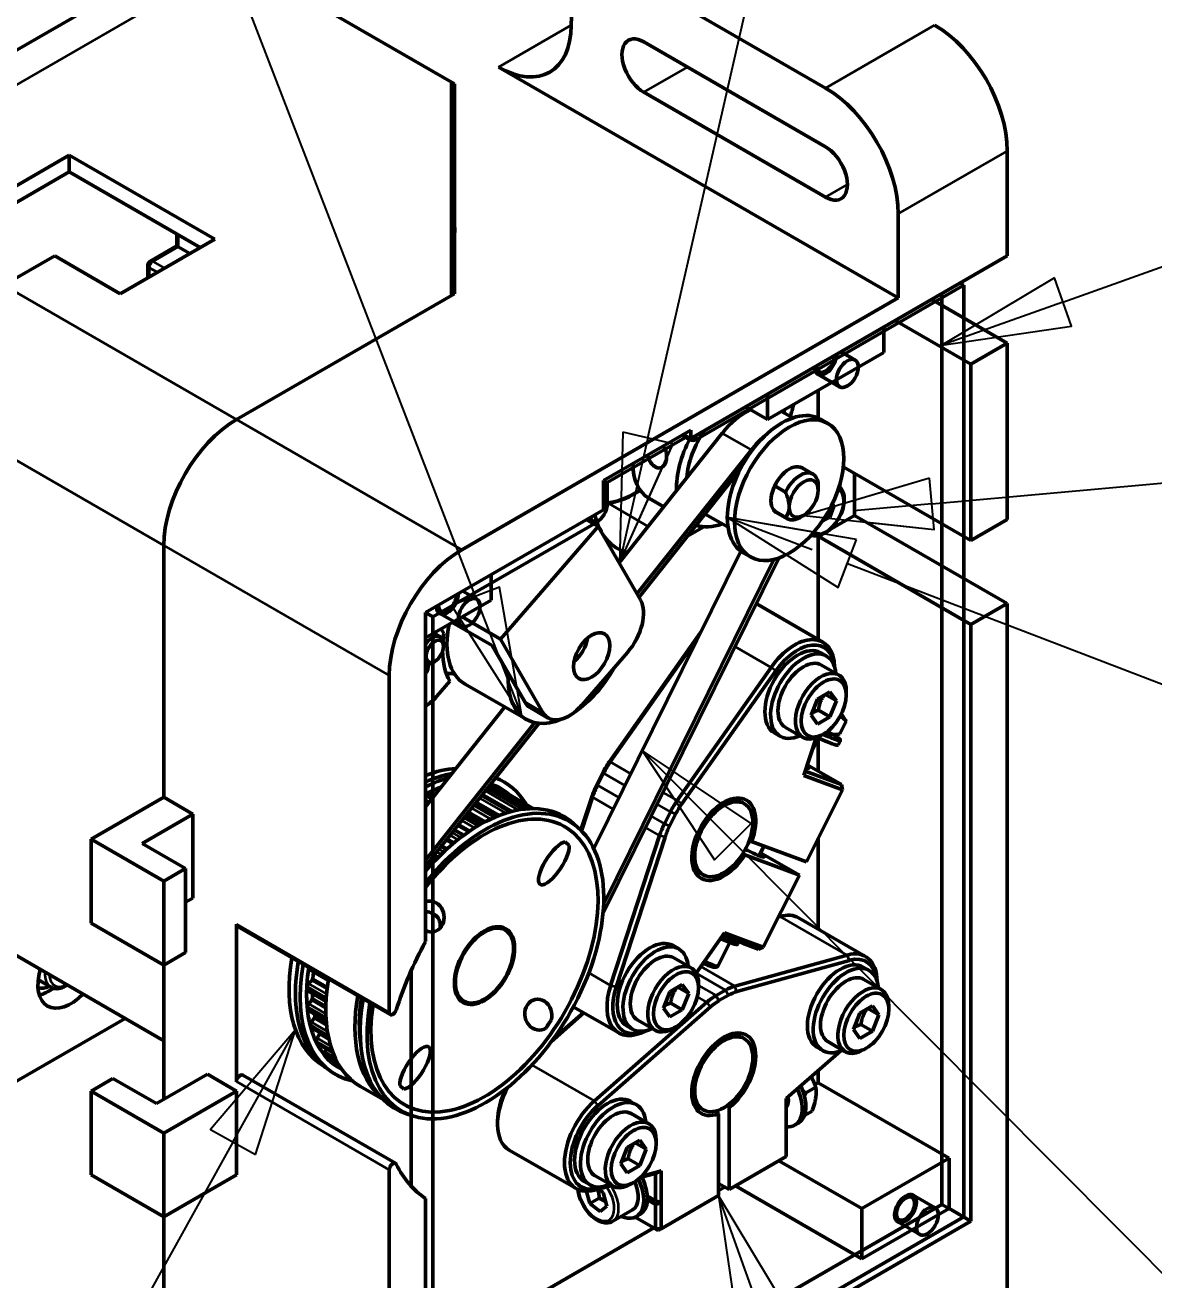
# Model space of a CAD drawing. Header units: millimetres. Extents: x -1259 to 2100, y -2965 to 1485.
# Drawn here: x 1750.2 to 1859.9, y 374.8 to 496.9 of the extents above; entities that cross this region are included whole.
import ezdxf

# ---------------------------------------------------------------- set-up
doc = ezdxf.new("R2010")
doc.units = ezdxf.units.MM
doc.header["$LTSCALE"] = 5
for name, color, linetype, lineweight in [('Symbol (ISO)', 7, 'Continuous', 25), ('Visible (ISO)', 7, 'Continuous', 50), ('Visible Narrow (ISO)', 7, 'Continuous', 35)]:
    doc.layers.add(name, color=color, linetype=linetype, lineweight=lineweight)
doc.styles.add('Note Text (ISO)', font='tahoma.ttf')

# ---------------------------------------------------------------- blocks, each defined once
blk = doc.blocks.new('Balloon9')
at = {"layer": 'Symbol (ISO)'}
for p, q in [((378.872, 102.328), (379.031, 102.328)), ((370.215, 93.99), (373.93, 95.315)), ((370.047, 94.46), (367.86, 93.15)), ((370.383, 93.519), (370.047, 94.46)), ((370.215, 93.99), (367.86, 93.15)), ((367.86, 93.15), (370.383, 93.519)), ((378.872, 91.828), (379.031, 91.828))]:
    blk.add_line(p, q, dxfattribs=at)
at = {"layer": 'Symbol (ISO)', "flags": 128}
blk.add_lwpolyline([(370.047, 94.46), (367.86, 93.15), (370.383, 93.519), (370.047, 94.46)], dxfattribs=at)
at = {"layer": 'Symbol (ISO)'}
for centre, start, end in [((378.872, 97.078), 90, 270), ((379.031, 97.078), 270, 90)]:
    blk.add_arc(centre, 5.25, start, end, dxfattribs=at)
blk.add_solid([(370.047, 94.46), (367.86, 93.15), (370.383, 93.519), (370.047, 94.46)], dxfattribs=at)
at = {"layer": 'Symbol (ISO)', "insert": (378.951, 97.115), "char_height": 3.5, "attachment_point": 5, "style": 'Note Text (ISO)'}
blk.add_mtext('010', dxfattribs=at)
blk = doc.blocks.new('Balloon10')
at = {"layer": 'Symbol (ISO)'}
for p, q in [((363.688, 89.8), (365.843, 88.438)), ((365.334, 89.169), (363.688, 89.8)), ((365.302, 89.525), (363.688, 89.8)), ((365.843, 88.438), (366.026, 88.913)), ((366.022, 88.904), (366.005, 88.911)), ((366.022, 88.904), (378.101, 84.273)), ((382.996, 87.645), (385.783, 87.645)), ((382.996, 77.145), (385.783, 77.145))]:
    blk.add_line(p, q, dxfattribs=at)
at = {"layer": 'Symbol (ISO)', "flags": 128}
blk.add_lwpolyline([(366.201, 89.371), (363.688, 89.8), (365.843, 88.438), (366.201, 89.371)], dxfattribs=at)
at = {"layer": 'Symbol (ISO)'}
for centre, start, end in [((382.996, 82.395), 90, 270), ((385.783, 82.395), 270, 90)]:
    blk.add_arc(centre, 5.25, start, end, dxfattribs=at)
blk.add_solid([(366.201, 89.371), (363.688, 89.8), (365.843, 88.438), (366.201, 89.371)], dxfattribs=at)
at = {"layer": 'Symbol (ISO)', "insert": (384.39, 82.432), "char_height": 3.5, "attachment_point": 5, "style": 'Note Text (ISO)'}
blk.add_mtext('1011', dxfattribs=at)
blk = doc.blocks.new('Balloon11')
at = {"layer": 'Symbol (ISO)'}
for p, q in [((367.663, 90.064), (391.39, 92.191)), ((367.618, 90.562), (365.852, 90.041)), ((367.708, 89.566), (367.618, 90.562)), ((367.663, 90.064), (366.147, 89.928)), ((366.23, 89.726), (367.708, 89.566))]:
    blk.add_line(p, q, dxfattribs=at)
at = {"layer": 'Symbol (ISO)', "flags": 128}
blk.add_lwpolyline([(367.618, 90.562), (365.173, 89.84), (367.708, 89.566), (367.618, 90.562)], dxfattribs=at)
at = {"layer": 'Symbol (ISO)'}
blk.add_solid([(367.618, 90.562), (365.173, 89.84), (367.708, 89.566), (367.618, 90.562)], dxfattribs=at)
blk = doc.blocks.new('Balloon12')
at = {"layer": 'Symbol (ISO)'}
for p, q in [((363.795, 83.492), (362.032, 85.265)), ((364.149, 83.845), (362.032, 85.265)), ((362.032, 85.265), (363.44, 83.14)), ((363.44, 83.14), (364.149, 83.845)), ((363.795, 83.492), (379.358, 67.837))]:
    blk.add_line(p, q, dxfattribs=at)
at = {"layer": 'Symbol (ISO)', "flags": 128}
blk.add_lwpolyline([(364.149, 83.845), (362.032, 85.265), (363.44, 83.14), (364.149, 83.845)], dxfattribs=at)
at = {"layer": 'Symbol (ISO)'}
blk.add_solid([(364.149, 83.845), (362.032, 85.265), (363.44, 83.14), (364.149, 83.845)], dxfattribs=at)
blk = doc.blocks.new('Balloon13')
at = {"layer": 'Symbol (ISO)'}
for p, q in [((364.359, 74.251), (363.515, 76.604)), ((364.829, 74.419), (363.515, 76.604)), ((363.515, 76.604), (363.888, 74.082))]:
    blk.add_line(p, q, dxfattribs=at)
at = {"layer": 'Symbol (ISO)', "flags": 128}
blk.add_lwpolyline([(364.829, 74.419), (363.515, 76.604), (363.888, 74.082), (364.829, 74.419)], dxfattribs=at)
at = {"layer": 'Symbol (ISO)'}
blk.add_solid([(364.829, 74.419), (363.515, 76.604), (363.888, 74.082), (364.829, 74.419)], dxfattribs=at)
blk = doc.blocks.new('Balloon14')
at = {"layer": 'Symbol (ISO)'}
for p, q in [((355.287, 79.831), (353.636, 77.888)), ((354.073, 77.645), (355.287, 79.831)), ((354.51, 77.402), (355.287, 79.831)), ((353.636, 77.888), (354.51, 77.402)), ((354.073, 77.645), (346.551, 64.096))]:
    blk.add_line(p, q, dxfattribs=at)
at = {"layer": 'Symbol (ISO)', "flags": 128}
blk.add_lwpolyline([(354.51, 77.402), (355.287, 79.831), (353.636, 77.888), (354.51, 77.402)], dxfattribs=at)
at = {"layer": 'Symbol (ISO)'}
blk.add_solid([(354.51, 77.402), (355.287, 79.831), (353.636, 77.888), (354.51, 77.402)], dxfattribs=at)
blk = doc.blocks.new('Balloon23')
at = {"layer": 'Symbol (ISO)'}
for p, q in [((358.791, 88.264), (350.161, 110.643)), ((359.258, 88.444), (358.325, 88.084)), ((359.691, 85.931), (359.258, 88.444)), ((358.791, 88.264), (359.691, 85.931)), ((358.325, 88.084), (359.691, 85.931))]:
    blk.add_line(p, q, dxfattribs=at)
at = {"layer": 'Symbol (ISO)', "flags": 128}
blk.add_lwpolyline([(358.325, 88.084), (359.691, 85.931), (359.258, 88.444), (358.325, 88.084)], dxfattribs=at)
at = {"layer": 'Symbol (ISO)'}
blk.add_solid([(358.325, 88.084), (359.691, 85.931), (359.258, 88.444), (358.325, 88.084)], dxfattribs=at)
blk = doc.blocks.new('Balloon24')
at = {"layer": 'Symbol (ISO)'}
for p, q in [((365.795, 112.625), (365.955, 112.625)), ((362.143, 91.345), (364.633, 102.272)), ((365.795, 102.125), (365.955, 102.125)), ((361.655, 91.456), (361.588, 88.908)), ((362.143, 91.345), (361.588, 88.908)), ((362.63, 91.234), (361.655, 91.456)), ((361.588, 88.908), (362.63, 91.234))]:
    blk.add_line(p, q, dxfattribs=at)
at = {"layer": 'Symbol (ISO)', "flags": 128}
blk.add_lwpolyline([(361.655, 91.456), (361.588, 88.908), (362.631, 91.234), (361.655, 91.456)], dxfattribs=at)
at = {"layer": 'Symbol (ISO)'}
for centre, start, end in [((365.795, 107.375), 90, 270), ((365.955, 107.375), 270, 90)]:
    blk.add_arc(centre, 5.25, start, end, dxfattribs=at)
blk.add_solid([(361.655, 91.456), (361.588, 88.908), (362.631, 91.234), (361.655, 91.456)], dxfattribs=at)
at = {"layer": 'Symbol (ISO)', "insert": (365.875, 107.412), "char_height": 3.5, "attachment_point": 5, "style": 'Note Text (ISO)'}
blk.add_mtext('007', dxfattribs=at)

msp = doc.modelspace()

# ---------------------------------------------------------------- linework, layer by layer
at = {"layer": 'Visible (ISO)'}
for p, q in [((1765.71, 503.92), (1726.82, 481.46)), ((1770.71, 503.42), (1791.92, 491.18)), ((1791.63, 491.34), (1770.71, 503.42)), ((1827.99, 490.77), (1810.31, 500.97)), ((1810.31, 495.26), (1827.99, 485.05)), ((1835.06, 470.35), (1796.17, 492.81)), ((1791.63, 470.59), (1791.63, 491.34)), ((1791.92, 470.76), (1791.92, 491.18)), ((1791.63, 489.71), (1791.92, 489.54)), ((1827.99, 480.15), (1810.31, 490.36)), ((1845.66, 474.44), (1845.66, 484.64)), ((1745.25, 478.93), (1754.45, 484.23)), ((1754.45, 484.23), (1768.59, 476.07)), ((1754.45, 484.23), (1754.45, 482.6)), ((1754.45, 482.6), (1746.67, 478.11)), ((1767.18, 475.25), (1754.45, 482.6)), ((1835.06, 470.35), (1835.06, 478.52)), ((1768.59, 476.07), (1759.4, 470.76)), ((1764.91, 475.41), (1764.91, 476.56)), ((1764.91, 475.41), (1762.33, 473.93)), ((1764.91, 475.41), (1765.05, 475.33)), ((1766.18, 474.68), (1765.05, 475.33)), ((1791.63, 474.96), (1791.92, 475.13)), ((1753.03, 474.44), (1748.08, 471.58)), ((1759.4, 470.76), (1753.03, 474.44)), ((1814.89, 456.67), (1845.66, 474.44)), ((1762.08, 473.49), (1762.08, 472.31)), ((1841.42, 471.58), (1815.54, 456.64)), ((1841.42, 471.58), (1841.07, 471.78)), ((1841.42, 380.95), (1841.42, 471.58)), ((1791.92, 470.76), (1770.71, 458.52)), ((1791.63, 470.59), (1770.71, 458.52)), ((1835.06, 470.35), (1792.63, 445.86)), ((1838.31, 470.19), (1845.66, 465.94)), ((1839.3, 382.17), (1839.3, 470.76)), ((1639.19, 469.95), (1763.64, 398.09)), ((1834.77, 468.15), (1842.13, 463.9)), ((1833.64, 465.05), (1833.64, 467.5)), ((1829.49, 465.1), (1830.86, 464.31)), ((1845.66, 465.94), (1842.13, 463.9)), ((1845.66, 448.79), (1845.66, 465.94)), ((1822.33, 458.52), (1833.64, 465.05)), ((1842.13, 463.9), (1842.13, 446.75)), ((1827.24, 462.93), (1829.36, 461.71)), ((1822.33, 460.96), (1822.33, 458.52)), ((1827.28, 458.67), (1827.28, 461.37)), ((1820.21, 459.74), (1822.33, 458.52)), ((1824.82, 458.68), (1823.71, 459.31)), ((1827.49, 458.55), (1828.2, 458.15)), ((1806.41, 452.59), (1814.89, 457.49)), ((1814.54, 456.88), (1806.76, 452.39)), ((1807.92, 444.57), (1817.95, 457.2)), ((1814.04, 457), (1814.79, 456.56)), ((1814.89, 456.67), (1814.19, 457.08)), ((1814.54, 456.88), (1814.19, 457.08)), ((1814.89, 457.49), (1814.89, 456.67)), ((1809.65, 441.55), (1820.78, 455.57)), ((1809.84, 441.22), (1819.62, 453.55)), ((1826.76, 453.2), (1825.7, 453.82)), ((1829.71, 453.92), (1842.13, 446.75)), ((1830.81, 449.2), (1830.81, 453.28)), ((1806.41, 449.73), (1806.41, 452.59)), ((1806.76, 452.39), (1806.41, 452.59)), ((1806.76, 452.39), (1806.76, 450.34)), ((1823.04, 452.06), (1824.1, 451.45)), ((1827.28, 451.65), (1827.28, 452.06)), ((1810.8, 450.87), (1812.26, 450.03)), ((1789.1, 439.74), (1806.41, 449.73)), ((1816.28, 449.33), (1818.51, 448.04)), ((1823.04, 449.61), (1824.1, 449)), ((1824.26, 448.87), (1823.2, 449.49)), ((1828.05, 449.23), (1828.39, 449.03)), ((1828.8, 450.08), (1828.39, 449.03)), ((1828.59, 450.21), (1828.8, 450.08)), ((1828.64, 450.31), (1828.8, 450.08)), ((1789.8, 439.33), (1805.7, 448.51)), ((1805.89, 448.1), (1796.39, 437.16)), ((1804.74, 448.77), (1805.89, 448.1)), ((1805.89, 448.1), (1809.99, 440.97)), ((1816.15, 448.08), (1814.56, 447.17)), ((1825.86, 449.2), (1825.51, 449)), ((1828.39, 449.03), (1827.63, 448.59)), ((1828.37, 447.79), (1830.81, 449.2)), ((1830.81, 449.2), (1845.66, 440.63)), ((1842.13, 446.75), (1845.66, 448.79)), ((1827.28, 447.16), (1827.47, 447.27)), ((1827.28, 437.12), (1827.28, 447.16)), ((1827.28, 447.16), (1842.13, 438.59)), ((1763.64, 446.27), (1763.64, 421.77)), ((1763.64, 421.77), (1763.64, 446.27)), ((1819.74, 445.73), (1805.45, 416.78)), ((1819.99, 445.56), (1820.7, 445.16)), ((1823.43, 445.05), (1806.34, 410.44)), ((1822.97, 444.92), (1806.4, 411.35)), ((1795.46, 440.96), (1795.46, 443.41)), ((1789.1, 437.29), (1795.46, 440.96)), ((1792.72, 441.83), (1794.09, 441.03)), ((1789.1, 407.73), (1789.1, 439.74)), ((1789.8, 439.33), (1789.1, 439.74)), ((1790.47, 439.66), (1792.59, 438.44)), ((1827.73, 436.86), (1821.24, 440.61)), ((1845.66, 440.63), (1842.13, 438.59)), ((1845.66, 440.63), (1845.66, 370.33)), ((1789.8, 351.15), (1789.8, 439.33)), ((1791.68, 438.78), (1795.57, 436.54)), ((1796.39, 437.16), (1792.64, 439.33)), ((1842.13, 438.59), (1842.13, 380.54)), ((1789.9, 437.75), (1790.52, 437.39)), ((1790.62, 438.17), (1790.88, 437.72)), ((1796.39, 437.16), (1800.49, 430.03)), ((1806.94, 425.2), (1815.83, 437.81)), ((1815.57, 437.28), (1807.05, 425.21)), ((1790.83, 436.45), (1790.83, 436.71)), ((1795.57, 436.54), (1798.73, 431.05)), ((1808.72, 435.86), (1804.29, 430.75)), ((1827.52, 435.83), (1828.08, 435.5)), ((1789.99, 434.99), (1789.77, 434.87)), ((1829.28, 433.66), (1827.58, 434.64)), ((1785.56, 433.61), (1785.56, 400.85)), ((1813.56, 421.45), (1822.7, 434.4)), ((1823.14, 434.07), (1814.01, 421.12)), ((1790.18, 431.6), (1791.45, 433.06)), ((1798.87, 429.36), (1792.93, 432.79)), ((1826.59, 429.76), (1827.2, 431.33)), ((1827.2, 431.33), (1828.42, 432.04)), ((1829.04, 431.17), (1827.98, 431.78)), ((1828.42, 432.04), (1829.04, 431.17)), ((1829.04, 431.17), (1828.42, 429.59)), ((1830, 431.73), (1830, 432.05)), ((1789.1, 420.84), (1796.8, 430.56)), ((1801.03, 429.48), (1799.26, 430.5)), ((1827.2, 428.88), (1826.59, 429.76)), ((1827.29, 430.24), (1828.42, 429.59)), ((1829.53, 429.87), (1829.9, 429.3)), ((1789.1, 415.64), (1799.72, 429.04)), ((1789.1, 415.08), (1800.13, 428.98)), ((1825.78, 427.59), (1824.08, 428.57)), ((1828.42, 429.59), (1827.2, 428.88)), ((1829.99, 429.17), (1829.37, 427.93)), ((1823.02, 428.03), (1823.58, 427.71)), ((1825.88, 423.89), (1827.07, 427.55)), ((1826.63, 426.2), (1827.3, 427.54)), ((1827.28, 424.32), (1827.28, 427.49)), ((1827.81, 427.93), (1827.53, 427.77)), ((1828.33, 427.84), (1829, 427.88)), ((1829.2, 426.87), (1829.43, 427.31)), ((1829.55, 423.01), (1826.21, 424.93)), ((1805.75, 423.03), (1806.34, 424.2)), ((1806.4, 424.12), (1805.81, 422.95)), ((1829.65, 422.49), (1825.88, 423.89)), ((1826.02, 424.32), (1829.55, 423.01)), ((1798.7, 420.61), (1795.13, 422.68)), ((1799.47, 420.66), (1795.61, 422.89)), ((1826.12, 415.48), (1829.65, 422.49)), ((1829.65, 422.49), (1829.55, 423.01)), ((1763.64, 421.77), (1756.57, 417.69)), ((1763.64, 421.77), (1766.47, 420.14)), ((1789.86, 421.81), (1789.37, 422.1)), ((1796.05, 419.92), (1793.92, 421.15)), ((1797.5, 420.39), (1794.63, 422.05)), ((1796.69, 422.35), (1799.6, 420.66)), ((1804.2, 418.56), (1805.31, 421.97)), ((1805.34, 421.8), (1804.26, 418.5)), ((1819.8, 421.32), (1820.09, 421.15)), ((1761.52, 417.28), (1766.47, 420.14)), ((1766.47, 420.14), (1766.47, 411.97)), ((1794.47, 419.15), (1793, 420)), ((1812.32, 419.19), (1812.91, 420.37)), ((1813.41, 420.12), (1812.82, 418.95)), ((1803.99, 418.75), (1803.52, 419.19)), ((1763.64, 413.61), (1756.57, 417.69)), ((1756.57, 417.69), (1756.57, 409.53)), ((1792.83, 418.09), (1791.91, 418.62)), ((1807.09, 403.46), (1811.84, 418.04)), ((1812.38, 417.89), (1807.63, 403.31)), ((1827.28, 408.94), (1827.28, 417.78)), ((1765.76, 414.83), (1761.52, 417.28)), ((1791.2, 416.76), (1790.67, 417.06)), ((1802.68, 417.43), (1803.06, 417.08)), ((1820.78, 417.46), (1826.12, 415.48)), ((1821.53, 416.09), (1821.99, 417.01)), ((1825.47, 414.19), (1821.67, 416.38)), ((1789.61, 415.17), (1789.31, 415.35)), ((1820.13, 416.17), (1825.47, 414.19)), ((1765.76, 414.83), (1763.64, 413.61)), ((1765.76, 406.67), (1765.76, 414.83)), ((1815.8, 414.39), (1816.09, 414.23)), ((1821.93, 407.18), (1825.47, 414.19)), ((1763.64, 405.44), (1763.64, 413.61)), ((1766.47, 411.97), (1765.76, 411.57)), ((1823.59, 410.19), (1823.43, 410.15)), ((1756.57, 409.53), (1763.64, 405.44)), ((1770.71, 394.11), (1770.71, 409.43)), ((1770.81, 409.2), (1785.66, 400.63)), ((1796.27, 409.19), (1796.82, 408.87)), ((1831.87, 406.29), (1825.36, 410.04)), ((1815.4, 404.67), (1818.16, 408.58)), ((1819.65, 407.66), (1817.95, 408.29)), ((1818.16, 408.58), (1820.24, 407.81)), ((1819.65, 407.66), (1820.24, 407.81)), ((1820.24, 407.81), (1819.9, 407.57)), ((1820.24, 407.81), (1821.93, 407.18)), ((1765.76, 406.67), (1763.64, 405.44)), ((1813.16, 407.35), (1813.72, 407.02)), ((1817.54, 405.41), (1818.68, 407.65)), ((1819.54, 407.7), (1819.42, 407.47)), ((1819.9, 407.57), (1819.71, 407.68)), ((1821.47, 406.99), (1819.9, 407.57)), ((1821.93, 407.18), (1821.47, 406.99)), ((1763.64, 405.44), (1763.64, 392.38)), ((1763.64, 398.09), (1763.64, 405.44)), ((1814.92, 405.17), (1813.22, 406.15)), ((1819.16, 403.4), (1830.1, 406.43)), ((1830.31, 405.91), (1819.37, 402.88)), ((1777.82, 405.01), (1779.65, 403.96)), ((1778.14, 404.15), (1778.2, 404.79)), ((1787.68, 383.96), (1787.68, 404.88)), ((1831.65, 405.26), (1832.22, 404.93)), ((1833.41, 403.09), (1831.72, 404.06)), ((1752.64, 403.31), (1751.44, 404)), ((1777.63, 402.95), (1779.42, 401.92)), ((1777.72, 403.66), (1778.04, 403.96)), ((1812.23, 401.27), (1812.84, 402.85)), ((1812.84, 402.85), (1814.06, 403.56)), ((1814.68, 402.69), (1813.62, 403.3)), ((1814.06, 403.56), (1814.68, 402.69)), ((1815.64, 403.24), (1815.64, 403.57)), ((1817.34, 402.48), (1818.27, 403.02)), ((1777.73, 401.69), (1778.03, 402.03)), ((1778.1, 402.23), (1778.09, 402.68)), ((1782.84, 402.12), (1783.01, 402.02)), ((1792.27, 402.26), (1792.82, 401.94)), ((1805.51, 392.24), (1816.45, 401.84)), ((1812.93, 401.76), (1814.06, 401.11)), ((1814.68, 402.69), (1814.06, 401.11)), ((1818.55, 402.53), (1817.62, 401.99)), ((1777.7, 401.03), (1779.43, 400.03)), ((1778.33, 400.47), (1778.29, 400.69)), ((1804.49, 400.8), (1801.33, 398.03)), ((1801.48, 398.24), (1804.44, 400.83)), ((1807.87, 398.85), (1803.46, 401.4)), ((1816.8, 401.4), (1805.87, 391.8)), ((1812.84, 400.4), (1812.23, 401.27)), ((1814.06, 401.11), (1812.84, 400.4)), ((1830.72, 399.18), (1831.33, 400.76)), ((1831.33, 400.76), (1832.56, 401.47)), ((1833.17, 400.6), (1832.11, 401.21)), ((1832.56, 401.47), (1833.17, 400.6)), ((1833.17, 400.6), (1832.56, 399.02)), ((1834.14, 401.16), (1834.14, 401.48)), ((1759.89, 400.26), (1739.73, 388.63)), ((1778, 399.89), (1778.27, 400.27)), ((1778.03, 399.3), (1779.67, 398.36)), ((1782.65, 400.05), (1782.77, 399.98)), ((1801.31, 400.08), (1800.82, 399.35)), ((1808.66, 399.55), (1809.22, 399.23)), ((1811.42, 399.11), (1809.72, 400.09)), ((1813.45, 399.45), (1813.17, 399.28)), ((1831.33, 398.31), (1830.72, 399.18)), ((1831.43, 399.67), (1832.56, 399.02)), ((1778.54, 398.33), (1778.77, 398.73)), ((1782.74, 398.12), (1782.77, 398.1)), ((1819.8, 398.46), (1820.09, 398.29)), ((1829.91, 397.02), (1828.22, 398)), ((1832.56, 399.02), (1831.33, 398.31)), ((1778.63, 397.8), (1780.08, 396.96)), ((1779.32, 397.02), (1779.46, 397.32)), ((1824.17, 392.47), (1829.47, 397.12)), ((1827.15, 397.46), (1827.72, 397.14)), ((1831.95, 397.36), (1831.66, 397.2)), ((1778.86, 395.97), (1779.34, 395.53)), ((1779.3, 395.57), (1779.19, 395.63)), ((1779.46, 396.57), (1780.55, 395.94)), ((1780.33, 396.01), (1780.35, 396.06)), ((1780.51, 395.64), (1780.86, 395.45)), ((1758.69, 394.42), (1756.57, 393.2)), ((1762.93, 391.97), (1758.69, 394.42)), ((1767.88, 394.83), (1762.93, 391.97)), ((1767.88, 394.83), (1770.71, 393.2)), ((1786.16, 386.17), (1771.31, 394.75)), ((1827.28, 394.01), (1827.28, 395.2)), ((1763.64, 389.11), (1756.57, 393.2)), ((1756.57, 393.2), (1756.57, 385.03)), ((1770.71, 393.2), (1763.64, 389.11)), ((1770.71, 393.2), (1770.71, 385.03)), ((1784.96, 392.37), (1782.76, 393.65)), ((1786.97, 393.37), (1786.59, 393.72)), ((1827.04, 393.58), (1826.06, 393.02)), ((1826.95, 393.82), (1827.28, 394.01)), ((1827.28, 394.01), (1840.01, 386.66)), ((1809.02, 392.19), (1809.59, 391.87)), ((1824.17, 386.83), (1824.17, 392.47)), ((1787.85, 390.78), (1787.23, 390.98)), ((1810.79, 390.02), (1809.09, 391)), ((1815.8, 391.53), (1816.09, 391.36)), ((1817.57, 390.99), (1817.57, 383.02)), ((1818.6, 391.58), (1818.6, 383.61)), ((1824.17, 391.71), (1824.27, 391.77)), ((1826.67, 391.24), (1825.93, 390.81)), ((1796.1, 390.3), (1796.1, 389.97)), ((1824.99, 389.88), (1825.35, 390.08)), ((1763.64, 380.95), (1763.64, 389.11)), ((1808.71, 387.7), (1809.93, 388.41)), ((1809.93, 388.41), (1810.54, 387.53)), ((1811.51, 388.09), (1811.51, 388.42)), ((1803.74, 383.7), (1797.23, 387.45)), ((1808.09, 386.12), (1808.71, 387.7)), ((1810.54, 387.53), (1809.48, 388.15)), ((1810.54, 387.53), (1809.93, 385.96)), ((1808.71, 385.25), (1808.09, 386.12)), ((1809.93, 385.96), (1808.71, 385.25)), ((1808.8, 386.61), (1809.93, 385.96)), ((1818.6, 383.61), (1824.17, 386.83)), ((1823.46, 386.42), (1831.52, 381.76)), ((1840.01, 386.66), (1831.52, 381.76)), ((1840.01, 386.66), (1840.01, 381.76)), ((1756.57, 385.03), (1763.64, 380.95)), ((1770.71, 385.03), (1763.64, 380.95)), ((1785.56, 385.54), (1785.56, 351.96)), ((1807.29, 383.96), (1805.59, 384.94)), ((1811.44, 385.19), (1809.97, 384.79)), ((1810.11, 384.92), (1812.01, 385.45)), ((1812.01, 385.45), (1811.44, 385.19)), ((1811.44, 382.52), (1811.44, 385.19)), ((1812.01, 385.45), (1812.01, 382.34)), ((1804.52, 384.4), (1805.09, 384.07)), ((1805.06, 382.25), (1804.74, 383.44)), ((1807.19, 384.01), (1805.51, 383.55)), ((1805.87, 383.74), (1807.08, 384.08)), ((1805.92, 383.66), (1806.36, 383.32)), ((1806.36, 383.32), (1806.72, 382.01)), ((1809.32, 384.3), (1809.04, 384.13)), ((1817.57, 384.2), (1818.6, 383.61)), ((1817.57, 383.51), (1818.18, 383.86)), ((1831.52, 376.87), (1819.22, 383.97)), ((1789.1, 349.92), (1789.1, 382.75)), ((1839.3, 382.17), (1789.1, 353.19)), ((1805.98, 382.78), (1805.06, 382.25)), ((1806.07, 381.47), (1805.06, 382.25)), ((1810.66, 382.98), (1811.44, 382.52)), ((1811.44, 382.15), (1810.66, 382.6)), ((1811.44, 382.52), (1812.01, 382.34)), ((1812.01, 382.34), (1811.44, 382.15)), ((1811.44, 379.8), (1811.44, 382.15)), ((1812.01, 379.8), (1817.57, 383.02)), ((1812.01, 382.34), (1812.01, 379.8)), ((1836.51, 383.06), (1838.64, 381.84)), ((1841.42, 380.95), (1839.3, 382.17)), ((1763.64, 380.95), (1763.64, 372.78)), ((1841.42, 380.95), (1789.8, 351.15)), ((1806.72, 382.01), (1806.07, 381.47)), ((1807.3, 380.53), (1809.21, 381.63)), ((1809.49, 380.93), (1811.44, 379.8)), ((1809.94, 381.18), (1809.58, 380.98)), ((1831.52, 381.76), (1831.52, 376.87)), ((1840.01, 381.76), (1831.52, 376.87)), ((1840.01, 381.76), (1842.13, 380.54)), ((1842.13, 380.54), (1789.1, 349.92)), ((1789.1, 367.07), (1811.3, 379.89)), ((1812.01, 379.8), (1811.44, 379.8)), ((1811.72, 379.64), (1811.44, 379.8)), ((1811.72, 379.64), (1812.01, 379.8)), ((1835.01, 380.47), (1837.14, 379.24))]:
    msp.add_line(p, q, dxfattribs=at)
msp.add_arc((1762.58, 473.49), 0.5, 120, 180, dxfattribs=at)
for centre, major_axis, ratio, start_param, end_param in [((1810.31, 492.81), (-5, 8.66), 0.57735, 5.497787, 7.068583), ((1796.17, 500.97), (5, -8.66), 0.57735, 5.497787, 7.068583), ((1838.59, 488.73), (-5, 8.66), 0.57735, 3.926991, 5.497787), ((1810.31, 492.81), (-1.5, 2.6), 0.57735, 5.497787, 8.63938), ((1827.99, 482.6), (5, -8.66), 0.57735, 0.785398, 2.356194), ((1787.33, 473.08), (7.7, 13.34), 0.57735, 0.349662, 0.379133), ((1827.99, 482.6), (1.5, -2.6), 0.57735, 5.497787, 8.63938), ((1786.27, 473.7), (-4, -6.93), 0.57735, 2.032992, 2.679397), ((1827.99, 464.23), (-0.75, -1.3), 0.57735, 5.497787, 8.63938), ((1827.99, 464.23), (-0.62, -1.08), 0.57735, 5.497787, 8.63938), ((1823.74, 452.06), (3.75, 6.5), 0.57735, 0, 3.141593), ((1820.21, 454.1), (3.13, 5.43), 0.57735, 0.677592, 1.319375), ((1818.79, 454.92), (3.75, 6.5), 0.57735, 5.701931, 5.75479), ((1817.03, 457.98), (-5.75, -9.96), 0.57735, 1.972896, 2.083828), ((1770.71, 450.35), (-5, -8.66), 0.57735, 3.926991, 5.497787), ((1770.71, 450.35), (5, 8.66), 0.57735, 0.785398, 2.356194), ((1818.79, 454.92), (-3.75, -6.5), 0.57735, 4.769872, 5.541897), ((1818.79, 454.92), (-3.05, -5.28), 0.57735, 4.563252, 5.414883), ((1815.54, 457.86), (-0.75, -1.3), 0.57735, 5.837624, 7.068583), ((1823.04, 452.47), (3.13, 5.43), 0.57735, 1.004133, 1.319375), ((1814.55, 457.37), (-3.75, -6.5), 0.57735, 5.510271, 6.283185), ((1824.45, 451.65), (1.25, 2.17), 0.57735, 0, 3.141593), ((1825.51, 451.04), (1.25, 2.17), 0.57735, 5.497787, 7.995879), ((1827.99, 451.65), (-1, -1.73), 0.57735, 2.069538, 2.2432), ((1813.49, 455.94), (-5.75, -9.96), 0.57735, 5.725277, 6.442554), ((1805.7, 449.73), (0.75, 1.3), 0.57735, 3.926991, 5.497787), ((1803.48, 450.57), (-2, -3.46), 0.57735, 1.334724, 1.467942), ((1818.79, 454.92), (-3.75, -6.5), 0.57735, 0.095522, 0.620938), ((1825.51, 451.04), (-1.25, -2.17), 0.57735, 6.141288, 7.068583), ((1792.63, 437.69), (5, 8.66), 0.57735, 0.785398, 2.356194), ((1791.22, 440.96), (-0.75, -1.3), 0.57735, 5.497787, 8.63938), ((1791.22, 440.96), (-0.62, -1.08), 0.57735, 5.497787, 8.63938), ((1807.46, 438.05), (2, 3.46), 0.57735, 4.389298, 5.960094), ((1797.18, 440.15), (-4.25, -7.36), 0.57735, 5.235327, 6.283185), ((1789.77, 436.09), (0.75, 1.3), 0.57735, 5.497787, 7.755767), ((1797.46, 439.99), (4.75, 8.23), 0.57735, 2.157656, 2.242643), ((1803.12, 436.72), (1.25, 2.17), 0.57735, 4.15479, 5.269988), ((1824.98, 432.1), (2.75, 4.76), 0.57735, 5.521745, 7.697796), ((1797.46, 439.99), (-4.75, -8.23), 0.57735, 5.513931, 5.960094), ((1825.27, 431.93), (-2.25, -3.9), 0.57735, 3.141593, 6.283185), ((1825.83, 431.61), (-2.25, -3.9), 0.57735, 2.461919, 6.962859), ((1825.27, 431.93), (2.55, 4.42), 0.57735, 5.627058, 7.697796), ((1789.77, 436.09), (-0.75, -1.3), 0.57735, 0.098215, 0.785398), ((1787.99, 434.08), (-1, -1.73), 0.57735, 1.686741, 2.255111), ((1825.83, 431.61), (-1.75, -3.03), 0.57735, 3.141593, 6.283185), ((1790.1, 430.18), (2, 3.46), 0.57735, 0.200508, 0.422977), ((1793.23, 437.43), (-2, -3.46), 0.57735, 0.200508, 0.299889), ((1803.12, 436.72), (-4.25, -7.36), 0.57735, 5.416665, 6.925937), ((1803.12, 436.72), (4.25, 7.36), 0.57735, 4.011513, 4.725857), ((1827.53, 430.63), (-1.75, -3.03), 0.57735, 2.356194, 7.068583), ((1788.92, 433.79), (-2, -3.46), 0.57735, 0.846233, 1.247705), ((1801.26, 433.97), (-2, -3.46), 0.57735, 5.960094, 6.283185), ((1803.03, 432.95), (-2, -3.46), 0.57735, 5.960094, 7.530891), ((1826.08, 428.44), (3.13, -1.58), 0.079777, 5.114908, 6.283185), ((1826.3, 428.89), (3.13, -1.58), 0.079777, 5.231252, 6.997892), ((1826.3, 428.89), (2.05, -1.04), 0.079777, 5.625219, 6.144118), ((1808.85, 423.27), (2.3, 3.98), 0.57735, 1.41461, 1.668659), ((1809.14, 423.11), (-2.5, -4.33), 0.57735, 4.556203, 4.810252), ((1824.6, 425.51), (1.79, -0.9), 0.079777, 5.774532, 6.816325), ((1787.33, 409.73), (8.14, 14.1), 0.57735, 0.361762, 0.631193), ((1787.95, 409.37), (8.14, 14.1), 0.57735, 0.455924, 0.685916), ((1788.51, 409.05), (8.21, 14.22), 0.57735, 0.538161, 0.734893), ((1788.51, 409.05), (8.21, 14.22), 0.57735, 5.967632, 6.378403), ((1795.29, 422.69), (0.15, 0.26), 0.57735, 0.120018, 0.453655), ((1788.6, 408.99), (7.81, 13.52), 0.57735, 0.100041, 0.120018), ((1795.46, 422.63), (0.15, 0.26), 0.57735, 0, 0.100041), ((1796.54, 422.09), (0.15, 0.26), 0.57735, 0, 0.676444), ((1808.26, 422.1), (2.3, 3.98), 0.57735, 1.668659, 1.922707), ((1808.54, 421.94), (-2.5, -4.33), 0.57735, 4.810252, 5.0643), ((1794.91, 405.35), (-8.14, -14.1), 0.57735, 5.27748, 10.739337), ((1794.35, 405.68), (8.21, 14.22), 0.57735, 6.158178, 7.538199), ((1788.6, 408.99), (-7.81, -13.52), 0.57735, 3.869952, 3.882149), ((1789.22, 421.84), (0.15, 0.26), 0.57735, 0, 0.728359), ((1815.64, 419.35), (2.5, 4.33), 0.57735, 1.41461, 1.668659), ((1818.09, 417.69), (-2.2, -3.81), 0.57735, 1.834186, 7.786317), ((1817.8, 417.85), (2, 3.46), 0.57735, 0, 0.736571), ((1794.82, 405.4), (-7.81, -13.52), 0.57735, 5.304559, 10.755524), ((1815.92, 419.19), (-2.3, -3.98), 0.57735, 4.556203, 4.810252), ((1815.05, 418.18), (2.5, 4.33), 0.57735, 1.668659, 1.922707), ((1815.33, 418.02), (-2.3, -3.98), 0.57735, 4.810252, 5.0643), ((1801.57, 415.35), (-1.33, -2.04), 0.333788, 3.407825, 9.050528), ((1820.24, 416.86), (1.79, -0.9), 0.079777, 4.721777, 7.00592), ((1817.8, 417.85), (-2, -3.46), 0.57735, 5.546615, 6.283185), ((1789.58, 410.17), (0.32, -1.48), 0.8645, 5.658507, 9.562284), ((1822.61, 405.28), (2.75, 4.76), 0.57735, 0, 0.53135), ((1771.06, 409.63), (-0.25, -0.433), 0.57735, 5.497787, 6.283185), ((1800.76, 401.97), (11.25, 19.49), 0.57735, 1.60861, 1.936083), ((1810.91, 403.45), (-2.25, -3.9), 0.57735, 3.141593, 6.283185), ((1811.47, 403.12), (-2.25, -3.9), 0.57735, 2.461919, 6.962859), ((1816.3, 409.05), (3.13, -1.58), 0.079777, 5.24318, 6.283185), ((1811.47, 403.12), (-1.75, -3.03), 0.57735, 3.141593, 6.283185), ((1829.12, 401.52), (2.75, 4.76), 0.57735, 5.521745, 6.814535), ((1787.33, 409.73), (-8.14, -14.1), 0.57735, 5.27748, 6.283185), ((1787.95, 409.37), (-8.14, -14.1), 0.57735, 5.27748, 6.158178), ((1788.51, 409.05), (-8.21, -14.22), 0.57735, 5.272124, 6.469881), ((1813.17, 402.14), (-1.75, -3.03), 0.57735, 2.356194, 7.068583), ((1829.4, 401.36), (-2.25, -3.9), 0.57735, 3.141593, 6.283185), ((1829.97, 401.03), (-2.25, -3.9), 0.57735, 2.461919, 6.962859), ((1829.4, 401.36), (2.55, 4.42), 0.57735, 5.627058, 6.814535), ((1754.58, 405.36), (-2.25, -3.9), 0.57735, 5.116104, 7.450267), ((1777.97, 405.27), (-0.15, -0.26), 0.57735, 5.352001, 6.283185), ((1778, 404.09), (-0.1, -0.173), 0.57735, 1.09614, 2.230604), ((1790.86, 407.69), (-8.11, -14.04), 0.57735, 5.279871, 6.283185), ((1829.97, 401.03), (-1.75, -3.03), 0.57735, 3.141593, 6.283185), ((1752.82, 406.39), (-1.75, -3.03), 0.57735, 0.182845, 0.666946), ((1752.82, 406.39), (-1.38, -2.38), 0.57735, 6.273543, 6.283185), ((1752.46, 406.59), (2.25, 3.9), 0.57735, 3.632475, 4.064492), ((1777.78, 403.21), (-0.15, -0.26), 0.57735, 5.460725, 6.283185), ((1788.6, 408.99), (-7.81, -13.52), 0.57735, 5.440748, 5.460725), ((1777.79, 403.47), (-0.15, -0.26), 0.57735, 4.237733, 5.440748), ((1810.62, 403.61), (-2.75, -4.76), 0.57735, 5.0643, 7.044626), ((1810.91, 403.45), (-2.55, -4.42), 0.57735, 5.0643, 6.939313), ((1818.27, 398.94), (2.5, 4.33), 0.57735, 0.53135, 0.785398), ((1818.55, 398.77), (-2.3, -3.98), 0.57735, 3.672942, 3.926991), ((1831.66, 400.05), (-1.75, -3.03), 0.57735, 2.356194, 7.068583), ((1777.82, 401.52), (-0.15, -0.26), 0.57735, 4.394813, 5.597828), ((1777.96, 402.14), (-0.1, -0.173), 0.57735, 1.25322, 2.387684), ((1793.69, 406.06), (-8.11, -14.04), 0.57735, 5.279871, 6.170229), ((1794.35, 405.68), (-8.21, -14.22), 0.57735, 5.272124, 6.408193), ((1793.69, 406.06), (7.81, 13.52), 0.57735, 2.162967, 2.519607), ((1800.06, 400.63), (-0.32, 1.48), 0.8645, 4.152401, 9.795105), ((1817.34, 398.4), (2.5, 4.33), 0.57735, 0.785398, 1.039447), ((1817.62, 398.23), (-2.3, -3.98), 0.57735, 3.926991, 4.181039), ((1788.6, 408.99), (-7.81, -13.52), 0.57735, 5.597828, 5.617805), ((1777.85, 401.29), (-0.15, -0.26), 0.57735, 5.617805, 6.283185), ((1778.19, 400.36), (-0.1, -0.173), 0.57735, 1.4103, 2.544764), ((1785.91, 401.06), (-0.25, -0.433), 0.57735, 5.497787, 8.219268), ((1778.13, 399.77), (-0.15, -0.26), 0.57735, 4.551892, 5.754908), ((1788.6, 408.99), (-7.81, -13.52), 0.57735, 5.754908, 5.774884), ((1778.18, 399.56), (-0.15, -0.26), 0.57735, 5.774884, 6.283185), ((1801.5, 399.57), (-0.83, -1.13), 0.332413, 4.500803, 5.141285), ((1818.09, 394.83), (-2.2, -3.81), 0.57735, 0.950926, 6.903056), ((1778.69, 398.24), (-0.15, -0.26), 0.57735, 4.708972, 5.911987), ((1788.6, 408.99), (-7.81, -13.52), 0.57735, 5.911987, 5.931964), ((1778.67, 398.79), (-0.1, -0.173), 0.57735, 1.567379, 2.228108), ((1817.8, 394.99), (2, 3.46), 0.57735, 0, 0.736571), ((1778.78, 398.06), (-0.15, -0.26), 0.57735, 5.931964, 6.283185), ((1779.49, 396.97), (-0.15, -0.26), 0.57735, 4.866051, 6.069067), ((1788.6, 408.99), (-7.81, -13.52), 0.57735, 6.069067, 6.089044), ((1788.07, 395.46), (1.33, 2.04), 0.333788, 3.407825, 9.050528), ((1779.61, 396.83), (-0.15, -0.26), 0.57735, 6.089044, 6.283185), ((1780.52, 396), (-0.15, -0.26), 0.57735, 5.023131, 6.226147), ((1788.6, 408.99), (-7.81, -13.52), 0.57735, 6.226147, 6.246123), ((1780.66, 395.9), (-0.15, -0.26), 0.57735, 6.246123, 6.283185), ((1771.06, 394.31), (0.25, 0.433), 0.57735, 0, 2.356194), ((1799.98, 392.22), (-2.75, -4.76), 0.57735, 4.757647, 6.283185), ((1799.7, 392.38), (2.55, 4.42), 0.57735, 1.662613, 2.356194), ((1817.8, 394.99), (-2, -3.46), 0.57735, 5.546615, 6.283185), ((1823.24, 392.91), (1.75, -3.03), 0.57735, 5.880405, 7.693147), ((1823.6, 393.11), (1.75, -3.03), 0.57735, 0, 1.433849), ((1806.49, 388.46), (-2.75, -4.76), 0.57735, 4.181039, 6.814535), ((1806.77, 388.3), (-2.25, -3.9), 0.57735, 3.141593, 6.283185), ((1807.34, 387.97), (-2.25, -3.9), 0.57735, 2.461919, 6.962859), ((1823.24, 392.91), (0.8, -1.39), 0.57735, 0.170276, 1.048536), ((1806.77, 388.3), (-2.55, -4.42), 0.57735, 4.181039, 6.814535), ((1807.34, 387.97), (-1.75, -3.03), 0.57735, 3.141593, 6.283185), ((1809.04, 386.99), (-1.75, -3.03), 0.57735, 2.356194, 7.068583), ((1823.6, 393.11), (0.8, -1.39), 0.57735, 6.026246, 6.060375), ((1785.91, 385.74), (0.25, 0.433), 0.57735, 5.917899, 8.63938), ((1800.76, 401.97), (-11.25, -19.49), 0.57735, 5.917899, 6.245371), ((1807.83, 384.01), (1.75, -3.03), 0.57735, 5.616239, 7.726953), ((1808.19, 384.21), (1.75, -3.03), 0.57735, 0, 1.444375), ((1807.83, 384.01), (1.38, -2.38), 0.57735, 0, 1.390914)]:
    msp.add_ellipse(centre, major_axis=major_axis, ratio=ratio, start_param=start_param, end_param=end_param, dxfattribs=at)
for centre, major_axis in [((1830.11, 463.01), (0.75, 1.3)), ((1824.45, 451.65), (3.75, 6.5)), ((1825.86, 450.83), (-1, -1.73)), ((1793.34, 439.74), (0.75, 1.3)), ((1789.99, 435.97), (-0.6, -1.03)), ((1805.24, 435.5), (1.25, 2.17)), ((1827.81, 430.46), (-1.55, -2.68)), ((1818.09, 417.69), (-2, -3.46)), ((1794.82, 405.4), (-2.07, -3.59)), ((1794.82, 405.4), (2, 3.46)), ((1813.45, 401.98), (-1.55, -2.68)), ((1831.95, 399.89), (-1.55, -2.68)), ((1818.09, 394.83), (-2, -3.46)), ((1809.32, 386.83), (-1.55, -2.68)), ((1835.76, 381.76), (-0.75, -1.3)), ((1835.76, 381.76), (-0.62, -1.08)), ((1837.89, 380.54), (0.75, 1.3))]:
    msp.add_ellipse(centre, major_axis=major_axis, ratio=0.57735, dxfattribs=at)
for points, knots in [([(1812.49, 454.52), (1812.52, 454.66), (1812.54, 454.82), (1812.53, 455.16), (1812.5, 455.32), (1812.41, 455.62), (1812.34, 455.76), (1812.23, 455.9), (1812.22, 455.92), (1812.21, 455.94)], [0.5661669, 0.5661669, 0.5661669, 0.5661669, 0.6133468, 0.6133468, 0.6605268, 0.6605268, 0.707708, 0.707708, 0.7144559, 0.7144559, 0.7144559, 0.7144559]), ([(1810.7, 455.07), (1810.72, 454.91), (1810.77, 454.74), (1810.9, 454.46), (1810.98, 454.32), (1811.19, 454.08), (1811.3, 453.98), (1811.53, 453.85), (1811.65, 453.81), (1811.88, 453.8), (1811.99, 453.83), (1812.17, 453.93), (1812.26, 454.02), (1812.4, 454.24), (1812.46, 454.38), (1812.49, 454.52)], [0.9911657, 0.9911657, 0.9911657, 0.9911657, 1.0379713, 1.0379713, 1.0851526, 1.0851526, 1.1323338, 1.1323338, 1.179515, 1.179515, 1.2266962, 1.2266962, 1.2738761, 1.2738761, 1.321056, 1.321056, 1.321056, 1.321056]), ([(1829.31, 452), (1829.39, 451.93), (1829.46, 451.85), (1829.63, 451.61), (1829.71, 451.43), (1829.8, 451.01), (1829.82, 450.76), (1829.78, 450.25), (1829.72, 449.97), (1829.54, 449.43), (1829.42, 449.16), (1829.13, 448.65), (1828.96, 448.41), (1828.59, 447.98), (1828.38, 447.79), (1827.96, 447.48), (1827.73, 447.36), (1827.28, 447.21), (1827.06, 447.18), (1826.75, 447.22), (1826.66, 447.24), (1826.58, 447.27)], [4.028196, 4.028196, 4.028196, 4.028196, 4.192785, 4.192785, 4.48241, 4.48241, 4.810505, 4.810505, 5.149215, 5.149215, 5.485349, 5.485349, 5.819908, 5.819908, 6.155824, 6.155824, 6.494476, 6.494476, 6.824075, 6.824075, 6.967379, 6.967379, 6.967379, 6.967379]), ([(1806.41, 450.3), (1807, 450.34), (1807.61, 450.49), (1808.81, 450.95), (1809.4, 451.25), (1809.98, 451.62)], [5.8748639, 5.8748639, 5.8748639, 5.8748639, 6.1156955, 6.1156955, 6.3400626, 6.3400626, 6.3400626, 6.3400626]), ([(1789.86, 410.44), (1789.71, 410.52), (1789.53, 410.59), (1789.25, 410.63), (1789.17, 410.64), (1789.1, 410.64)], [0, 0, 0, 0, 0.06328483, 0.06328483, 0.08699299, 0.08699299, 0.08699299, 0.08699299]), ([(1790.49, 409.03), (1790.5, 409.06), (1790.51, 409.09), (1790.54, 409.3), (1790.53, 409.47), (1790.45, 409.78), (1790.38, 409.94), (1790.16, 410.22), (1790.02, 410.35), (1789.86, 410.44)], [0.746596, 0.746596, 0.746596, 0.746596, 0.7577231, 0.7577231, 0.8161672, 0.8161672, 0.8821878, 0.8821878, 0.9482085, 0.9482085, 0.9482085, 0.9482085]), ([(1816.07, 405.63), (1816.14, 405.6), (1816.21, 405.57), (1816.47, 405.45), (1816.65, 405.39), (1816.95, 405.28), (1817.06, 405.24), (1817.22, 405.23), (1817.25, 405.22), (1817.33, 405.24), (1817.35, 405.24), (1817.41, 405.27), (1817.45, 405.29), (1817.51, 405.35), (1817.53, 405.37), (1817.54, 405.41)], [8.3551023, 8.3551023, 8.3551023, 8.3551023, 8.4634787, 8.4634787, 8.792648, 8.792648, 9.1487448, 9.1487448, 9.2518648, 9.2518648, 9.2844032, 9.2844032, 9.3293908, 9.3293908, 9.3549848, 9.3549848, 9.3549848, 9.3549848]), ([(1754.28, 403.5), (1754.11, 403.39), (1753.93, 403.3), (1753.53, 403.17), (1753.3, 403.14), (1752.93, 403.18), (1752.78, 403.23), (1752.64, 403.31)], [3.0843504, 3.0843504, 3.0843504, 3.0843504, 3.3528831, 3.3528831, 3.6824828, 3.6824828, 3.9269908, 3.9269908, 3.9269908, 3.9269908]), ([(1807.3, 380.53), (1807.15, 380.44), (1806.98, 380.39), (1806.62, 380.36), (1806.43, 380.39), (1806.01, 380.51), (1805.79, 380.62), (1805.37, 380.92), (1805.16, 381.1), (1804.78, 381.53), (1804.6, 381.77), (1804.31, 382.27), (1804.18, 382.54), (1804, 383.08), (1803.94, 383.35), (1803.91, 383.61)], [3.239455, 3.239455, 3.239455, 3.239455, 3.50525, 3.50525, 3.794874, 3.794874, 4.122969, 4.122969, 4.46168, 4.46168, 4.797813, 4.797813, 5.132372, 5.132372, 5.466724, 5.466724, 5.466724, 5.466724])]:
    msp.add_open_spline(points, degree=3, knots=knots, dxfattribs=at)
for points, weights in [([(1824.1, 451.45), (1824.45, 450.56), (1824.45, 450.02)], [5.11111111113, 5.74999999999, 5.75]), ([(1824.45, 450.02), (1824.45, 449.47), (1824.1, 449)], [5.75, 5.74999999999, 5.11111111113]), ([(1827.29, 430.24), (1827.41, 431.07), (1827.82, 431.69)], [1, 1.14132159585, 1.02444378706]), ([(1826.68, 430), (1826.94, 430.13), (1827.29, 430.24)], [1.07528038948, 1.06469697901, 1]), ([(1829.99, 429.17), (1829.72, 429.52), (1829.39, 429.61)], [1, 1.08247771962, 1.07701037706]), ([(1829.9, 429.3), (1829.95, 429.24), (1829.99, 429.17)], [1.01978606901, 1.01062241609, 1]), ([(1828.17, 428.18), (1828.6, 427.76), (1829.37, 427.93)], [1.03789736283, 1.13259239919, 1]), ([(1812.93, 401.76), (1813.05, 402.59), (1813.46, 403.21)], [1, 1.14132159585, 1.02444378706]), ([(1812.32, 401.51), (1812.58, 401.65), (1812.93, 401.76)], [1.07528038948, 1.06469697901, 1]), ([(1831.43, 399.67), (1831.55, 400.5), (1831.95, 401.12)], [1, 1.14132159585, 1.02444378706]), ([(1830.82, 399.43), (1831.07, 399.56), (1831.43, 399.67)], [1.07528038948, 1.06469697901, 1]), ([(1827.04, 393.58), (1826.84, 394.14), (1826.59, 394.59)], [1, 1.0521671204, 1.06915131928]), ([(1825.72, 393.35), (1825.88, 393.19), (1826.06, 393.02)], [1.03567491446, 1.0205735142, 1]), ([(1826.67, 391.24), (1827.18, 392.6), (1827.04, 393.58)], [1, 1.15470053838, 1]), ([(1826.06, 393.02), (1825.99, 392.84), (1825.94, 392.68)], [1, 1.01733875727, 1.03079087644]), ([(1808.8, 386.61), (1808.92, 387.43), (1809.32, 388.05)], [1, 1.14132159585, 1.02444378706]), ([(1808.19, 386.36), (1808.44, 386.49), (1808.8, 386.61)], [1.07528038948, 1.06469697901, 1]), ([(1805.83, 383.64), (1805.96, 383.27), (1805.98, 382.78)], [1.07197802875, 1.09773517155, 1]), ([(1805.98, 382.78), (1806.36, 382.6), (1806.61, 382.4)], [1, 1.08510190133, 1.07657344189])]:
    msp.add_rational_spline(points, weights, degree=2, dxfattribs=at)
for points in [[(1820.78, 417.46), (1820.71, 417.49), (1820.64, 417.53), (1820.57, 417.56)], [(1819.92, 416.27), (1819.99, 416.23), (1820.06, 416.2), (1820.13, 416.17)], [(1817.41, 391.27), (1817.47, 391.18), (1817.52, 391.08), (1817.57, 390.99)], [(1818.6, 391.58), (1818.56, 391.66), (1818.51, 391.73), (1818.47, 391.81)]]:
    msp.add_open_spline(points, degree=3, dxfattribs=at)
at = {"layer": 'Visible Narrow (ISO)'}
for p, q in [((1731.82, 480.97), (1770.71, 503.42)), ((1803.24, 496.89), (1796.17, 492.81)), ((1838.59, 496.89), (1827.99, 490.77)), ((1810.31, 490.36), (1814.55, 492.81)), ((1835.06, 478.52), (1845.66, 484.64)), ((1827.99, 480.15), (1830.11, 481.38)), ((1765.05, 476.48), (1765.05, 475.33)), ((1765.05, 475.33), (1762.58, 473.9)), ((1762.58, 473.9), (1763.71, 473.25)), ((1791.63, 474.38), (1791.92, 474.21)), ((1762.23, 473.29), (1762.23, 472.4)), ((1763, 472.84), (1762.23, 473.29)), ((1791.92, 472.58), (1791.63, 472.75)), ((1770.71, 458.52), (1748.08, 471.58)), ((1741.01, 459.33), (1763.64, 446.27)), ((1792.63, 445.86), (1770.71, 458.52)), ((1815.54, 456.64), (1815.19, 456.84)), ((1820.78, 455.57), (1817.95, 457.2)), ((1806.76, 450.34), (1806.41, 450.55)), ((1810.75, 448.13), (1806.9, 450.36)), ((1804.99, 448.91), (1805.7, 448.51)), ((1763.64, 446.27), (1785.56, 433.61)), ((1822.7, 434.4), (1819.18, 436.44)), ((1823.14, 434.07), (1822.7, 434.4)), ((1800.49, 430.03), (1798.73, 431.05)), ((1807.05, 425.21), (1806.94, 425.2)), ((1807.05, 425.21), (1809.04, 424.06)), ((1806.4, 424.12), (1806.34, 424.2)), ((1808.48, 422.92), (1806.4, 424.12)), ((1794.91, 422.4), (1798.13, 420.53)), ((1798.55, 420.6), (1795.07, 422.6)), ((1795.12, 422.67), (1798.68, 420.61)), ((1795.23, 422.81), (1798.99, 420.64)), ((1799.4, 420.66), (1795.42, 422.96)), ((1795.59, 422.9), (1799.47, 420.66)), ((1805.81, 422.95), (1805.75, 423.03)), ((1805.81, 422.95), (1807.9, 421.74)), ((1789.68, 421.58), (1789.1, 421.92)), ((1789.1, 421.54), (1789.48, 421.32)), ((1789.23, 422.09), (1789.82, 421.75)), ((1793.94, 421.18), (1796.09, 419.93)), ((1796.31, 420.02), (1794.06, 421.33)), ((1794.35, 421.7), (1796.9, 420.22)), ((1797.29, 420.34), (1794.53, 421.93)), ((1794.61, 422.03), (1797.46, 420.39)), ((1805.34, 421.8), (1805.31, 421.97)), ((1807.35, 420.63), (1805.34, 421.8)), ((1812.17, 422.25), (1813.56, 421.45)), ((1814.01, 421.12), (1813.56, 421.45)), ((1789.2, 420.98), (1789.1, 421.04)), ((1792.95, 419.94), (1794.39, 419.11)), ((1793.16, 420.2), (1794.74, 419.3)), ((1794.95, 419.41), (1793.29, 420.36)), ((1793.58, 420.73), (1795.44, 419.65)), ((1795.8, 419.81), (1793.78, 420.98)), ((1793.89, 421.11), (1795.99, 419.89)), ((1811.03, 419.94), (1812.32, 419.19)), ((1812.91, 420.37), (1811.61, 421.11)), ((1813.41, 420.12), (1812.91, 420.37)), ((1792.21, 419), (1793.26, 418.39)), ((1793.45, 418.52), (1792.34, 419.16)), ((1792.61, 419.51), (1793.86, 418.79)), ((1794.19, 418.98), (1792.82, 419.77)), ((1811.84, 418.04), (1810.48, 418.83)), ((1812.82, 418.95), (1812.32, 419.19)), ((1791.09, 417.59), (1791.72, 417.22)), ((1791.9, 417.36), (1791.22, 417.76)), ((1791.48, 418.08), (1792.24, 417.64)), ((1792.53, 417.86), (1791.69, 418.34)), ((1791.84, 418.54), (1792.74, 418.02)), ((1812.38, 417.89), (1811.84, 418.04)), ((1790.19, 416.46), (1790.62, 416.22)), ((1790.87, 416.46), (1790.41, 416.73)), ((1790.58, 416.94), (1791.08, 416.65)), ((1791.2, 416.76), (1790.67, 417.06)), ((1789.19, 415.19), (1789.48, 415.03)), ((1789.69, 415.26), (1789.38, 415.44)), ((1789.83, 416.01), (1790.2, 415.8)), ((1790.35, 415.95), (1789.97, 416.17)), ((1789.28, 414.81), (1789.1, 414.91)), ((1830.1, 406.43), (1823.59, 410.19)), ((1785.56, 400.85), (1770.71, 409.43)), ((1815.85, 405.31), (1819.16, 403.4)), ((1830.31, 405.91), (1830.1, 406.43)), ((1779.55, 403.33), (1778.14, 404.15)), ((1807.09, 403.46), (1804.96, 404.69)), ((1818.27, 403.02), (1815.4, 404.67)), ((1779.43, 402.02), (1777.57, 403.1)), ((1777.58, 403.36), (1779.44, 402.28)), ((1779.47, 402.65), (1777.72, 403.66)), ((1778.04, 403.96), (1779.52, 403.1)), ((1807.63, 403.31), (1807.09, 403.46)), ((1815.64, 403.46), (1817.34, 402.48)), ((1818.55, 402.53), (1818.27, 403.02)), ((1819.37, 402.88), (1819.16, 403.4)), ((1779.4, 400.72), (1777.73, 401.69)), ((1778.03, 402.03), (1779.4, 401.24)), ((1779.4, 401.48), (1778.1, 402.23)), ((1816.45, 401.84), (1815.53, 402.37)), ((1816.8, 401.4), (1816.45, 401.84)), ((1817.62, 401.99), (1817.34, 402.48)), ((1777.61, 401.38), (1779.42, 400.34)), ((1779.43, 400.11), (1777.64, 401.14)), ((1779.45, 399.82), (1778.33, 400.47)), ((1782.67, 400.42), (1782.8, 400.34)), ((1782.83, 400.71), (1782.69, 400.79)), ((1782.73, 401.25), (1782.88, 401.16)), ((1782.92, 401.39), (1782.75, 401.49)), ((1777.92, 399.59), (1779.62, 398.61)), ((1779.66, 398.41), (1777.98, 399.37)), ((1779.55, 399), (1778, 399.89)), ((1778.27, 400.27), (1779.47, 399.58)), ((1782.75, 399.54), (1782.65, 399.6)), ((1782.65, 399.36), (1782.74, 399.31)), ((1782.78, 400.09), (1782.66, 400.16)), ((1778.49, 398.03), (1780.01, 397.15)), ((1779.88, 397.55), (1778.54, 398.33)), ((1778.77, 398.73), (1779.71, 398.19)), ((1782.74, 398.79), (1782.68, 398.83)), ((1782.7, 398.44), (1782.75, 398.41)), ((1782.76, 398.18), (1782.73, 398.2)), ((1780.07, 396.99), (1778.58, 397.85)), ((1779.31, 396.74), (1780.49, 396.06)), ((1780.29, 396.46), (1779.32, 397.02)), ((1782.78, 397.9), (1782.77, 397.91)), ((1780.55, 395.95), (1779.43, 396.6)), ((1780.61, 395.85), (1780.33, 396.01)), ((1780.36, 395.75), (1780.84, 395.47)), ((1780.86, 395.45), (1780.51, 395.65)), ((1805.51, 392.24), (1799.43, 395.75)), ((1770.71, 394.11), (1785.56, 385.54)), ((1805.87, 391.8), (1805.51, 392.24)), ((1805.87, 383.74), (1805.51, 383.55))]:
    msp.add_line(p, q, dxfattribs=at)
for centre, major_axis, ratio, start_param, end_param in [((1762.58, 473.49), (0.25, 0.433), 0.57735, 0.785398, 2.356194), ((1762.58, 473.49), (-0.25, 0.433), 0.57735, 5.497787, 6.283185), ((1762.58, 473.49), (-0.5, 0), 0.57735, 0, 0.785398), ((1809.6, 460.22), (-5.35, -9.27), 0.57735, 0.349713, 0.82937), ((1827.99, 449.61), (1.22, 2.12), 0.57735, 3.148736, 6.276042), ((1788.59, 409), (7.88, 13.64), 0.57735, 0.596625, 0.740179), ((1788.6, 408.99), (7.81, 13.52), 0.57735, 0.608402, 0.728359), ((1788.6, 408.99), (7.81, 13.52), 0.57735, 0.120018, 0.125903), ((1788.59, 409), (7.88, 13.64), 0.57735, 6.145342, 6.404461), ((1788.6, 408.99), (7.81, 13.52), 0.57735, 6.246481, 6.383226), ((1815.09, 406.64), (2.46, -1.24), 0.079777, 5.238101, 6.283185), ((1754.02, 405.69), (-1.37, -2.38), 0.57735, 5.410569, 6.283185), ((1754.23, 405.57), (-1.22, -2.12), 0.57735, 5.518409, 7.047961), ((1788.59, 409), (-7.88, -13.64), 0.57735, 5.298639, 6.324383), ((1788.6, 408.99), (7.81, 13.52), 0.57735, 2.162967, 2.299156), ((1788.6, 408.99), (7.81, 13.52), 0.57735, 2.319132, 2.456235), ((1788.6, 408.99), (7.81, 13.52), 0.57735, 2.476212, 2.613315), ((1788.6, 408.99), (-7.81, -13.52), 0.57735, 5.774884, 5.911987), ((1788.6, 408.99), (-7.81, -13.52), 0.57735, 5.931964, 6.069067), ((1788.6, 408.99), (-7.81, -13.52), 0.57735, 6.089044, 6.226147), ((1788.6, 408.99), (-7.81, -13.52), 0.57735, 6.246123, 6.292959), ((1805.71, 382.79), (1.23, -2.12), 0.57735, 4.028757, 8.041232), ((1805.92, 382.91), (1.38, -2.38), 0.57735, 0, 1.696537)]:
    msp.add_ellipse(centre, major_axis=major_axis, ratio=ratio, start_param=start_param, end_param=end_param, dxfattribs=at)

# ---------------------------------------------------------------- block references
at = {"layer": 'Symbol (ISO)', "xscale": 5, "yscale": 5, "zscale": 5}
for name in ['Balloon23', 'Balloon24', 'Balloon9', 'Balloon11', 'Balloon10', 'Balloon12', 'Balloon14', 'Balloon13']:
    msp.add_blockref(name, (0, 0), dxfattribs=at)

doc.saveas('drawing.dxf')
